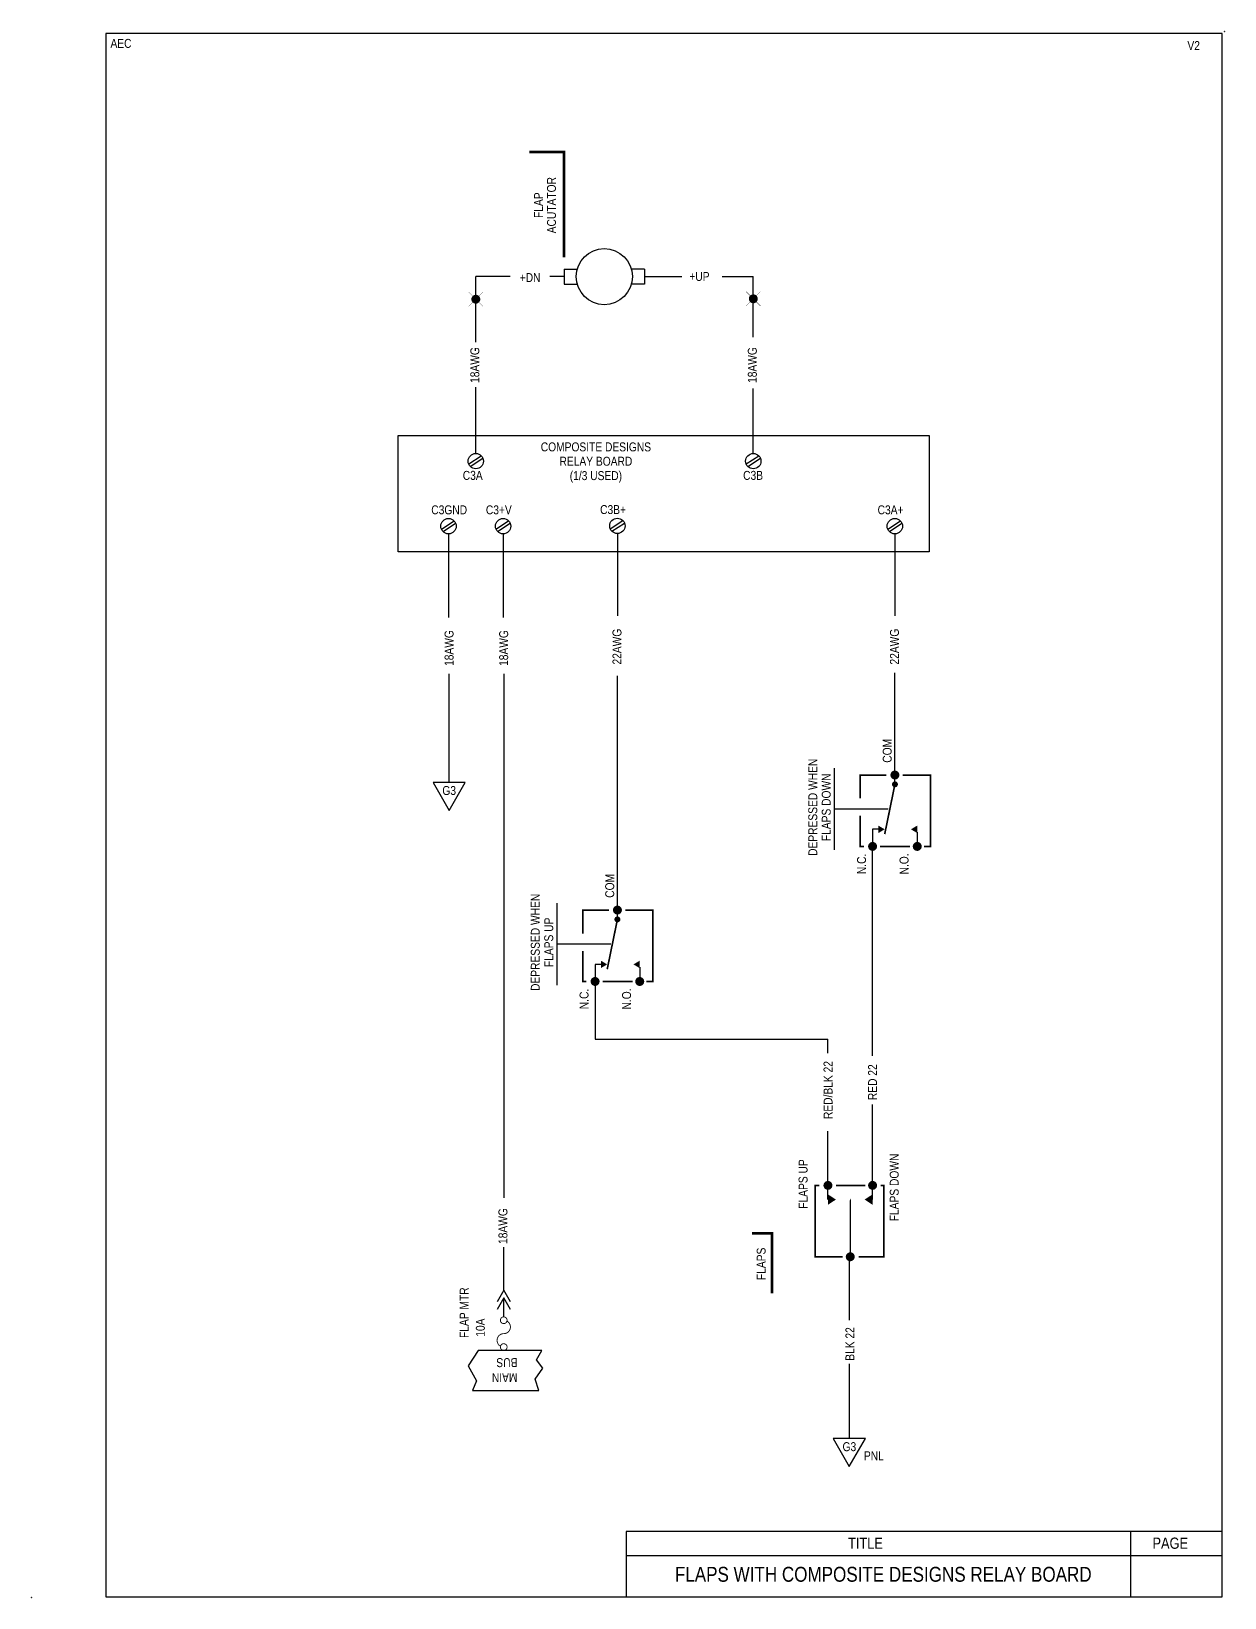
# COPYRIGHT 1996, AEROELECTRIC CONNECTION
# Model space of a CAD drawing. Extents: x -9.8 to 25.2, y 29.5 to 52.
# Drawn here: x -9.77 to -1.75, y 29.46 to 39.98 of the extents above; entities that cross this region are included whole.
import ezdxf
from ezdxf.enums import TextEntityAlignment as Align

# ---------------------------------------------------------------- set-up
doc = ezdxf.new("R2010")
doc.units = 0
doc.header["$LTSCALE"] = 0.5
doc.header["$MEASUREMENT"] = 0
doc.layers.get('0').update_dxf_attribs({"linetype": 'CONTINUOUS'})
doc.styles.get("Standard").update_dxf_attribs({"font": 'technic_.ttf'})

# ---------------------------------------------------------------- blocks, each defined once
blk = doc.blocks.new('MAINBUS')
for s, p in [('BUS', (-0.0790496792124582, 0.1157485406604657)), ('MAIN', (0.0220554109667308, 0.1157485406604657))]:
    blk.add_text(s, height=0.06, rotation=270).set_placement(p)
blk = doc.blocks.new('FUSE')
at = {"const_width": 0.01}
blk.add_lwpolyline([(0.1404259733037172, -0.03625724772812688, -729.2147678623838), (0.1406250000000036, -0.03630921887069505, -0.7745966692415445), (0, 0, 0.7745966692414826), (-0.1406250000000036, 0.03630921887069505, 55.55771820439573), (-0.1380376597728556, 0.03554085559310494, 55.55771820439573)], format="xyb", dxfattribs=at)
blk = doc.blocks.new('SPADETERM')
at = {"color": 7}
for p, q in [((0, 0), (-0.09778629398190475, 0.0564569431535098)), ((-0.09778629398190475, -0.0564569431535098), (0, 0)), ((0.06509466086077254, 0), (-0.03269163312113221, 0.0564569431535098)), ((-0.03269163312113221, -0.0564569431535098), (0.06509466086077254, 0))]:
    blk.add_line(p, q, dxfattribs=at)
blk = doc.blocks.new('SPLICE')
at = {"const_width": 0.002}
for points in [[(0.0485283297775041, 0.0485283297775041), (-0.04852832977750587, -0.04852832977750765)], [(0.04852832977750587, -0.04852832977750676), (-0.04852832977750587, 0.0485283297775041)]]:
    blk.add_lwpolyline(points, dxfattribs=at)
at = {"const_width": 0.03}
blk.add_lwpolyline([(-0.01500000000000057, 0, 1), (0.01500000000000057, 0, 1)], format="xyb", close=True, dxfattribs=at)
blk = doc.blocks.new('G3')
blk.add_lwpolyline([(-0.10814064147376, 0), (0, -0.1873050853956357), (0.1081406414737529, 0)], close=True)
for s, p in [('G3', (0.0003153238489108645, -0.08411461235873219)), ('PNL', (0.1648400205261016, -0.1450769392401696))]:
    blk.add_text(s, height=0.06).set_placement(p, align=Align.CENTER)

msp = doc.modelspace()

# ---------------------------------------------------------------- linework, layer by layer
for p, q in [((-6.781798922137526, 37.89382414780959), (-6.781798922137526, 38.33461688036132)), ((-6.188661179695806, 38.38461688036131), (-6.188661179695806, 38.28461688036131)), ((-6.188661179695806, 38.38461688036131), (-6.100411084148639, 38.38461688036131)), ((-5.648618880193482, 38.38461688036131), (-5.736868975740649, 38.38461688036131)), ((-5.648618880193482, 38.38461688036131), (-5.648618880193482, 38.28461688036131)), ((-4.917404234131013, 37.92891619839622), (-4.917404234131013, 38.33461688036132)), ((-6.188661179695806, 38.28461688036131), (-6.100411084148639, 38.28461688036131)), ((-5.648618880193482, 38.28461688036131), (-5.736868975740649, 38.28461688036131)), ((-6.781798922137526, 37.14682398701812), (-6.781798922137526, 37.59123543687208)), ((-4.917404234131012, 37.14682398701812), (-4.917404234131013, 37.58290067954429)), ((-6.965224458003618, 36.6068549081658), (-6.965224458003618, 36.04590928864562)), ((-6.598373386271433, 36.6068549081658), (-6.598373386271433, 36.04590928864562)), ((-3.966016841294348, 35.00014610284499), (-3.966016841294348, 35.673574136708)), ((-5.830411529300861, 34.61781486348352), (-5.830411529300861, 35.65284486609969)), ((-4.371265136264618, 34.48312995948123), (-4.371265136264618, 35.03219195449103)), ((-3.966016841294348, 34.92418818240144), (-3.966016841294348, 35.00172840865237)), ((-4.010486113181827, 34.75766095698613), (-4.371265136264618, 34.75766095698613)), ((-4.077066966463406, 34.621900669995), (-4.115977865742089, 34.621900669995)), ((-4.115977865742089, 34.621900669995), (-4.115977865742089, 34.50715701751755)), ((-3.815977865742092, 34.60242856098347), (-3.815977865742092, 34.50715701751755)), ((-6.235659824271131, 33.57588489926784), (-6.235659824271131, 34.12494689427763)), ((-5.830411529300861, 34.01694312218805), (-5.830411529300861, 34.09448334843898)), ((-5.87488080118834, 33.85041589677274), (-6.235659824271131, 33.85041589677274)), ((-5.980372553748602, 33.71465560978161), (-5.980372553748602, 33.59991195730416)), ((-5.941461654469919, 33.71465560978161), (-5.980372553748602, 33.71465560978161)), ((-5.680372553748605, 33.69518350077008), (-5.680372553748605, 33.59991195730416)), ((-4.415977865742086, 33.11750926742089), (-4.415977865742082, 33.21163187167974)), ((-4.115977865742089, 32.23011149181168), (-4.115977865742089, 32.77406203482918)), ((-4.415977865742086, 32.23011149181168), (-4.415977865742086, 32.59546862076675)), ((-4.415977865742086, 32.13483994834576), (-4.415977865742086, 32.23011149181168)), ((-4.115977865742089, 32.13483994834576), (-4.115977865742089, 32.23011149181168)), ((-4.272259589634885, 31.76303710683373), (-4.272259589634885, 31.32428663386854)), ((-6.594178131314123, 31.34876195020325), (-6.594178131314123, 31.47551457817934))]:
    msp.add_line(p, q)
at = {"color": 7}
for p, q in [((-6.550521052096741, 38.33461688036132), (-6.781798922137526, 38.33461688036132)), ((-6.188661179695806, 38.33461688036132), (-6.284726570718007, 38.33461688036132)), ((-5.648618880193482, 38.33461688036132), (-5.398552461917205, 38.33461688036132)), ((-5.125888143380301, 38.33461688036132), (-4.917404234131013, 38.33461688036132)), ((-7.30237317728421, 36.48540586508261), (-7.30237317728421, 37.26827303010132)), ((-7.30237317728421, 37.26827303010132), (-3.736642236606571, 37.26827303010132)), ((-3.736642236606571, 37.26827303010132), (-3.736642236606571, 36.48540586508261)), ((-6.829660929909132, 37.07611168774416), (-6.744829695066215, 37.13120173579146)), ((-6.818768149208832, 37.05933827638525), (-6.733936914365923, 37.11442832443256)), ((-4.965266241902618, 37.07611168774416), (-4.880435007059702, 37.13120173579146)), ((-4.954373461202318, 37.05933827638525), (-4.869542226359409, 37.11442832443256)), ((-7.013086465775224, 36.63925057075137), (-6.928255230932308, 36.69434061879868)), ((-7.002193685074925, 36.62247715939246), (-6.917362450232016, 36.67756720743977)), ((-6.646235394043039, 36.63925057075137), (-6.561404159200123, 36.69434061879868)), ((-6.63534261334274, 36.62247715939246), (-6.550511378499831, 36.67756720743977)), ((-5.878726260119777, 36.6410588225453), (-5.793895025276861, 36.6961488705926)), ((-5.867833479419478, 36.62428541118638), (-5.783002244576569, 36.6793754592337)), ((-4.014331572113264, 36.63925057075137), (-3.929500337270348, 36.69434061879868)), ((-4.003438791412965, 36.62247715939246), (-3.918607556570056, 36.67756720743977)), ((-5.830864252348171, 36.60460716005176), (-5.830864252348171, 36.05614413319821)), ((-3.966469564341658, 36.6068549081658), (-3.966469564341658, 36.05589853834922)), ((-3.736642236606571, 36.48540586508261), (-7.30237317728421, 36.48540586508261)), ((-6.961029203046309, 34.93674789352161), (-6.961029203046309, 35.66552339285015)), ((-6.594178131314123, 35.66552339285015), (-6.594178131314123, 32.14593802123391)), ((-3.966016841294348, 35.00014610284499), (-3.966016841294348, 35.00014610284499)), ((-5.830411529300861, 34.07948334843898), (-5.830411529300861, 34.61781486348352)), ((-5.830411529300861, 34.61781486348352), (-5.830411529300861, 34.61781486348352)), ((-4.115977865742089, 33.10137155055781), (-4.115977865742089, 34.50715701751755)), ((-5.830411529300861, 34.0929010426316), (-5.830411529300861, 34.0929010426316)), ((-5.980372553748602, 33.59991195730416), (-5.980372553748602, 33.21163187167974)), ((-5.980372553748602, 33.21163187167974), (-4.415977865742082, 33.21163187167974)), ((-6.594178131314123, 31.526121495313), (-6.594178131314123, 31.81566139331522)), ((-4.272259589634885, 31.03118854378812), (-4.272259589634885, 30.52905232269588)), ((-1.767203581828923, 29.90480852990958), (-5.770866876252796, 29.90480852990959)), ((-5.770866876252796, 29.90480852990959), (-5.770866876252811, 29.4666735125957)), ((-2.382072234247957, 29.90480852990958), (-2.382072234247957, 29.4666735125957)), ((-2.382072234247957, 29.90480852990959), (-2.382072234247957, 29.4666735125957)), ((-1.767203581828923, 29.74243336573114), (-5.770866876252803, 29.74243336573114)), ((-1.767203581828923, 29.74243336573115), (-4.191887221724159, 29.74243336573115))]:
    msp.add_line(p, q, dxfattribs=at)
at = {"color": 3}
msp.add_lwpolyline([(-1.767203581828937, 29.4666735125957), (-1.76720358182893, 39.9666735125957), (-9.267203581828937, 39.9666735125957), (-9.267203581828937, 29.4666735125957)], close=True, dxfattribs=at)
for points in [[(-6.190019378073892, 38.46464143942476, 0.017999999999982, 0.017999999999982, 0), (-6.190019378073892, 39.17151326503838, 0.017999999999982, 0.017999999999982, 0), (-6.421848742656096, 39.17151326503838, 0, 0, 0), (-6.421848742656096, 38.46464143942476, 0, 0, 0), (-6.190019378073892, 38.46464143942476, 0.017999999999982, 0.017999999999982, 0)], [(-4.077066966463406, 34.621900669995, 0.05, 0, 0), (-4.034750853534682, 34.621900669995, 0, 0, 0)], [(-3.815984723807631, 34.621900669995, 0.05, 0, 0), (-3.858300836736355, 34.621900669995, 0, 0, 0)], [(-5.941461654469919, 33.71465560978161, 0.05, 0, 0), (-5.899145541541195, 33.71465560978161, 0, 0, 0)], [(-5.680379411814144, 33.71465560978161, 0.05, 0, 0), (-5.722695524742868, 33.71465560978161, 0, 0, 0)], [(-4.415977865742086, 32.13483994834576, 0.07, 0, 0), (-4.3622640637304, 32.13483994834576, 0, 0, 0)], [(-4.115977865742089, 32.13483994834576, 0.07, 0, 0), (-4.169691667753774, 32.13483994834576, 0, 0, 0)], [(-4.79094901734387, 31.50504683278956, 0.017999999999982, 0.017999999999982, 0), (-4.79094901734387, 31.90785526703289, 0.017999999999982, 0.017999999999982, 0), (-4.92594901734374, 31.90785526703289, 0, 0, 0), (-4.92594901734374, 31.50504683278956, 0, 0, 0), (-4.79094901734387, 31.50504683278956, 0.017999999999982, 0.017999999999982, 0)]]:
    msp.add_lwpolyline(points, format="xyseb")
msp.add_lwpolyline([(-7.069169844520076, 34.93674789352161), (-6.961029203046316, 34.74944280812597), (-6.852888561572563, 34.93674789352161)], close=True)
at = {"const_width": 0.0110390673}
for points in [[(-4.022516772994713, 34.98672840865237), (-4.199150554859877, 34.98672840865237), (-4.199150554859877, 34.8292964138917)], [(-3.913131600871104, 34.98672840865237), (-3.727557778980653, 34.98672840865237), (-3.727557778980653, 34.50715701751755), (-3.771438488439664, 34.50715701751755)], [(-3.966016841294348, 34.92418818240144), (-4.03451671474695, 34.58962301290423)], [(-4.199150554859877, 34.71278330972114), (-4.199150554859877, 34.50715701751755), (-4.174497453424557, 34.50715701751755)], [(-4.065112281300948, 34.50715701751755), (-3.863961380732043, 34.50715701751755)], [(-5.886911461001226, 34.07948334843898), (-6.06354524286639, 34.07948334843898), (-6.06354524286639, 33.92205135367831)], [(-5.830411529300861, 34.01694312218805), (-5.898911402753463, 33.68237795269084)], [(-5.777526288877617, 34.07948334843898), (-5.591952466987166, 34.07948334843898), (-5.591952466987166, 33.59991195730416), (-5.635833176446177, 33.59991195730416)], [(-6.06354524286639, 33.80553824950775), (-6.06354524286639, 33.59991195730416), (-6.03889214143107, 33.59991195730416)], [(-5.929506969307461, 33.59991195730416), (-5.728356068738556, 33.59991195730416)], [(-4.318101503027037, 31.75054010067687), (-4.501995442101112, 31.75054010067687), (-4.501995442101112, 32.23011149181168), (-4.47329661227829, 32.23011149181168)], [(-4.360868736109197, 32.23011149181168), (-4.165216562196143, 32.23011149181168)], [(-4.208694823065713, 31.75054010067687), (-4.041016841294343, 31.75054010067687), (-4.041016841294343, 32.23011149181168), (-4.061351827896623, 32.23011149181168)]]:
    msp.add_lwpolyline(points, dxfattribs=at)
for points, const_width in [([(-3.966016841294348, 35.00172840865237, -1), (-3.966016841294348, 34.97172840865237, -1)], 0.03), ([(-3.960246761678157, 34.93235556761477, -1), (-3.971786920910539, 34.91602079718812, -1)], 0.02), ([(-4.115977865742089, 34.52215701751755, -1), (-4.115977865742089, 34.49215701751755, -1)], 0.03), ([(-3.815977865742092, 34.52215701751755, -1), (-3.815977865742092, 34.49215701751755, -1)], 0.03), ([(-5.830411529300861, 34.09448334843898, -1), (-5.830411529300861, 34.06448334843898, -1)], 0.03), ([(-5.82464144968467, 34.02511050740138, -1), (-5.836181608917052, 34.00877573697473, -1)], 0.02), ([(-5.980372553748602, 33.61491195730416, -1), (-5.980372553748602, 33.58491195730416, -1)], 0.03), ([(-5.680372553748605, 33.61491195730416, -1), (-5.680372553748605, 33.58491195730416, -1)], 0.03)]:
    msp.add_lwpolyline(points, format="xyb", close=True, dxfattribs=dict(const_width=const_width))
at = {"color": 7, "const_width": 0.03}
for points in [[(-4.415977865742086, 32.21511149181168, 1), (-4.415977865742086, 32.24511149181168, 1)], [(-4.115977865742089, 32.21511149181168, 1), (-4.115977865742089, 32.24511149181168, 1)], [(-4.266016841294345, 31.73554010067686, 1), (-4.266016841294345, 31.76554010067687, 1)]]:
    msp.add_lwpolyline(points, format="xyb", close=True, dxfattribs=at)
at = {"color": 7}
msp.add_lwpolyline([(-4.266016841294345, 31.75054010067687, 0.01, 0.01, 0), (-4.265216474532089, 32.05014116311936, 0.06, 0, 0), (-4.264970914506016, 32.14206157782832, 0, 0, 0)], format="xyseb", dxfattribs=at)
at = {"color": 1}
msp.add_lwpolyline([(-6.382078911316498, 30.92739233795826), (-6.331185241109665, 31.00154896558373), (-6.373596712233436, 31.05875547175641), (-6.337938957490593, 31.12178831899974), (-6.765157882435837, 31.12178831899974), (-6.833590981416243, 31.01849898454952), (-6.776335503327608, 30.91679846080677), (-6.804431356147482, 30.85179004700002), (-6.359049867891102, 30.85179004700002)], close=True, dxfattribs=at)
at = {"color": 7}
for centre, radius in [((-1.751368409271105, 39.98137191312614), 0.001), ((-1.751368409271105, 39.98137191312614), 0.001), ((-6.781798922137526, 37.09527000608836), 0.05155398092976782), ((-4.917404234131012, 37.09527000608836), 0.05155398092976782), ((-6.965224458003618, 36.65840888909557), 0.05155398092976782), ((-6.598373386271433, 36.65840888909557), 0.05155398092976782), ((-5.830864252348171, 36.66021714088949), 0.05155398092976782), ((-3.966469564341658, 36.65840888909557), 0.05155398092976782), ((-9.767203581828937, 29.4616735125957), 0.001), ((-9.767203581828937, 29.4616735125957), 0.001)]:
    msp.add_circle(centre, radius, dxfattribs=at)
msp.add_circle((-5.918640029944644, 38.33461688036132), 0.1885224552843354)

# ---------------------------------------------------------------- block references
for name, p, rotation in [('SPLICE', (-6.781798922137522, 38.18293209341373), 90), ('MAINBUS', (-6.617875906873241, 30.9906308136928), 270)]:
    msp.add_blockref(name, p, dxfattribs=dict(rotation=rotation))
at = {"color": 7, "rotation": 90}
msp.add_blockref('SPLICE', (-4.917404234131009, 38.18554437487807), dxfattribs=at)
for name, p, xscale, yscale, zscale in [('SPADETERM', (-6.59417813131412, 31.47404576662438), 0.8000000000000007, 0.7999999999999972, 0.8), ('FUSE', (-6.59417813131412, 31.23428831899975), 0.5999999999999996, 0.6000000000000014, 0.6000000000000001)]:
    msp.add_blockref(name, p, dxfattribs=dict(at, xscale=xscale, yscale=yscale, zscale=zscale))
at = {"color": 7}
msp.add_blockref('G3', (-4.272259589634885, 30.52905232269588), dxfattribs=at)

# ---------------------------------------------------------------- texts
msp.add_text('AEC', height=0.06, dxfattribs=at).set_placement((-9.23635945969632, 39.87131565189594))
for s, height, p in [('V2', 0.06, (-2.00069338602351, 39.85661941745559)), ('+DN', 0.06, (-6.486629282258978, 38.29821572705511)), ('+UP', 0.06, (-5.347123630429532, 38.30563492095722)), ('C3A', 0.05999961599994003, (-6.869434207000893, 36.96950763067183)), ('C3B', 0.05999961599994003, (-4.985597289330613, 36.96950763067183)), ('C3GND', 0.05999961599994003, (-7.080972561610324, 36.73800295924994)), ('C3+V', 0.05999961599994003, (-6.714121489878139, 36.73800295924994)), ('C3B+', 0.05999961599994003, (-5.946612355954876, 36.73981121104386)), ('C3A+', 0.05999961599994003, (-4.082217667948363, 36.73800295924994))]:
    msp.add_text(s, height=height).set_placement(p)
for s, height, p in [('ACUTATOR', 0.05999999999994, (-6.243339852300476, 38.81459341838219)), ('FLAP', 0.05999999999994, (-6.3304861992418, 38.81459341838219)), ('COM', 0.06, (-3.98771399021852, 35.1494406958561)), ('DEPRESSED WHEN', 0.05999999999994, (-4.487732637206104, 34.76992527629202)), ('FLAPS DOWN', 0.05999999999994, (-4.39737701541716, 34.76992527629202)), ('N.C.', 0.06, (-4.160260029142787, 34.38945080131608)), ('N.O.', 0.06, (-3.874584771274971, 34.38945080131608)), ('COM', 0.06, (-5.852108678225033, 34.24219563564271)), ('DEPRESSED WHEN', 0.05999999999994, (-6.352127325212617, 33.86268021607863)), ('FLAPS UP', 0.05999999999994, (-6.261771703423673, 33.86268021607863)), ('N.C.', 0.06, (-6.0246547171493, 33.48220574110269)), ('N.O.', 0.06, (-5.738979459281484, 33.48220574110269)), ('RED/BLK 22', 0.05999999999994, (-4.385239171537062, 32.87067572003508)), ('RED 22', 0.05999999999994, (-4.086174697363756, 32.92319756304078)), ('FLAPS DOWN', 0.05999999999994, (-3.940619440932611, 32.21635633003238)), ('FLAPS UP', 0.05999999999994, (-4.552999903231953, 32.23928038487304)), ('FLAPS', 0.05999999999994, (-4.834586473929445, 31.70296720564089))]:
    msp.add_text(s, height=height, rotation=90).set_placement(p, align=Align.CENTER)
for p in [(-6.758402044269747, 37.62033050523146), (-4.894007356263234, 37.62033050523146)]:
    msp.add_text('18AWG', height=0.06, rotation=90, dxfattribs=at).set_placement(p)
for s, p in [('COMPOSITE DESIGNS', (-5.974913797021628, 37.16080653540897)), ('RELAY BOARD', (-5.974913797021628, 37.06440302663704)), ('(1/3 USED)', (-5.974913797021628, 36.96799951786511))]:
    msp.add_text(s, height=0.06, dxfattribs=at).set_placement(p, align=Align.CENTER)
for s, height, p in [('18AWG', 0.05999961599994003, (-6.931493085898364, 35.71941889109701)), ('18AWG', 0.05999961599994003, (-6.564642014166179, 35.71941889109701)), ('22AWG', 0.05999961599994003, (-5.803393353653572, 35.72878157408672)), ('22AWG', 0.05999961599994003, (-3.938998665647059, 35.72878157408672)), ('18AWG', 0.05999961599994003, (-6.569602139566594, 31.83654534612284)), ('FLAP MTR', 0.06, (-6.830253390469704, 31.20516020165866)), ('10A', 0.06, (-6.721292543463601, 31.21354898743313)), ('BLK 22', 0.05999961599994003, (-4.23815174607007, 31.05204468318785))]:
    msp.add_text(s, height=height, rotation=90).set_placement(p)
for s, height, p in [('G3', 0.06, (-6.960713879197403, 34.85263328116287)), ('TITLE', 0.07499951999992503, (-4.164014063290988, 29.78918346265269)), ('PAGE', 0.07499951999992503, (-2.115900289248582, 29.78918346265269)), ('PAGE', 0.07499951999992503, (-2.115900289248582, 29.78918346265269)), ('PAGE', 0.07499951999992503, (-2.115900289248582, 29.78918346265269)), ('PAGE', 0.07499951999992503, (-2.115900289248582, 29.78918346265269)), ('FLAPS WITH COMPOSITE DESIGNS RELAY BOARD', 0.1, (-4.044285763473543, 29.56776278422755))]:
    msp.add_text(s, height=height).set_placement(p, align=Align.CENTER)

doc.saveas('drawing.dxf')
